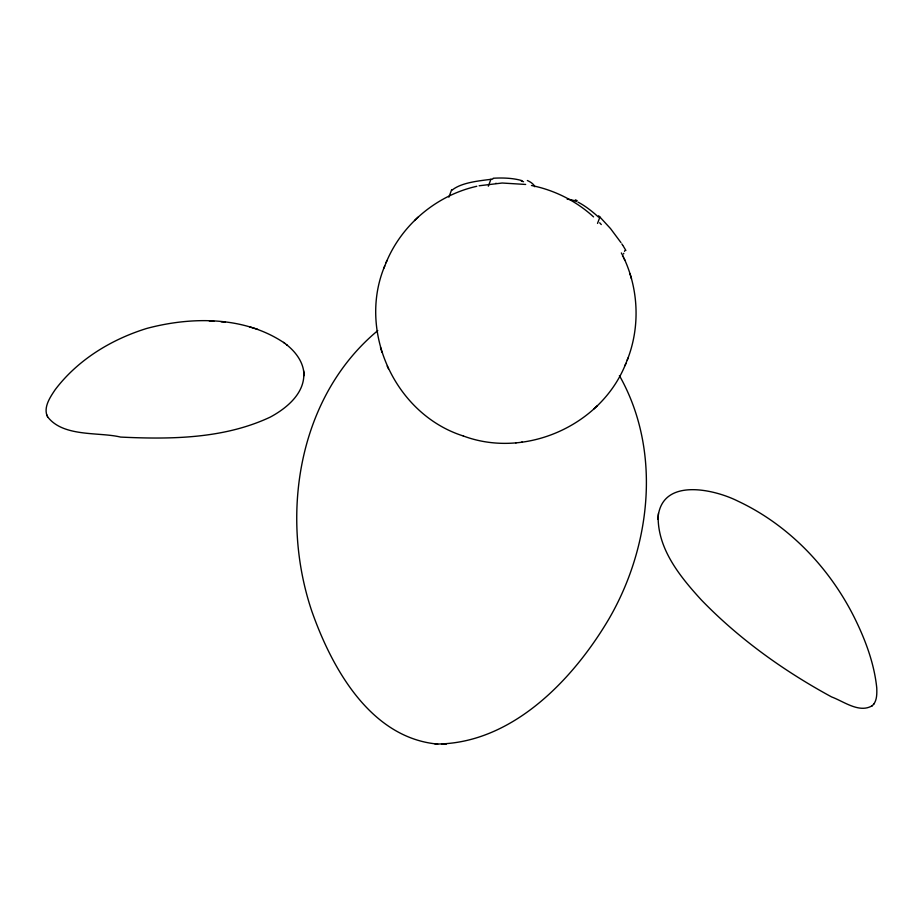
<?xml version="1.0" encoding="UTF-8"?>
<svg xmlns="http://www.w3.org/2000/svg" width="923" height="923" viewBox="0 0 923 923"><rect width="100%" height="100%" fill="white"/><g stroke="black" fill="none" stroke-linecap="round" stroke-linejoin="round"><path stroke-width="1.38" d="M451.97 190.219C461.615 182.293 479.672 180.827 492.801 179.085M872.362 705.599C859.509 713.698 843.622 701.33 831.646 696.957C783.996 671.067 739.231 639.085 701.445 600.054C680.47 577.117 657.868 549.554 658.145 516.788M658.237 515.749C663.349 477.595 714.425 489.317 737.731 501.051C788.461 524.783 829.131 567.322 854.144 617.095C865.209 639.374 874.208 663.129 876.769 688.027C876.942 694.154 877.104 701.642 871.981 706.003M657.949 519.234L658.422 513.465M303.805 373.192C304.752 393.475 286.407 408.428 270.22 417.127C223.828 438.898 170.79 439.463 120.567 437.075C99.003 431.814 63.099 437.433 47.511 416.688M384.741 265.997C357.166 331.669 395.298 414.6 463.438 436.014M627.225 360.12C640.862 325.761 638.578 285.645 621.364 252.948M448.89 197.164L451.624 189.792M488.325 186.192L490.932 179.235M597.527 223.424L599.915 217.043L598.589 215.774M622.564 256.594L622.806 255.936M623.544 253.975L623.786 253.317M624.525 251.356L624.767 250.698M386.091 262.697C401.667 224.566 436.648 195.272 476.81 186.284M463.254 435.956C525.614 459.331 601.577 425.272 625.875 363.431M383.864 268.189L386.956 260.528M625.009 365.6L628.101 357.928M873.539 704.307L874.093 703.707M593.847 408.993L597.435 405.589M418.119 217.124L414.531 220.539M377.784 330.596C297.76 397.063 279.738 515.588 311.697 610.853C331.784 668.044 370.411 737.962 437.721 744.1M479.129 185.777L502.17 183.019L525.66 184.45M495.639 183.4L496.297 183.342M515.669 442.786L516.326 442.717M521.495 442.198L522.268 442.129M435.01 744.03C511.215 744.526 572.687 680.216 608.799 619.148C651.107 546.508 661.883 450.574 619.402 375.58M284.665 343.206C244.883 316.104 191.811 316.427 146.792 328.426C111.279 339.41 77.763 359.797 55.161 389.714C50.073 397.317 42.758 407.874 47.777 417.311M441.506 744.134L446.213 744.226M209.198 320.846L213.882 321.227M221.116 321.804L225.408 322.162M531.475 185.477C554.492 190.103 576.252 200.995 593.558 216.893M521.276 181.058L523.56 181.716M257.702 329.338L249.487 326.823M286.442 344.591C295.971 352.078 304.198 363.097 303.944 375.742M283.615 342.398L287.168 345.144M599.915 217.043L610.518 228.581L620.937 242.564M599.673 222.789L601.288 224.543M621.837 243.903L622.725 245.241M623.06 245.737L625.875 250.468M623.936 258.255L624.79 260.067M387.175 366.062L388.433 368.75M46.658 414.692L47.061 415.627M630.04 273.9L630.651 275.965M630.87 276.727L631.494 278.815M380.472 347.313L381.095 349.39M381.314 350.163L381.926 352.228M303.655 370.873L303.794 373.192M567.218 199.31A53.949 14.26 42.1 0 1 576.633 201.583M575.294 199.841A53.569 15.229 47.2 0 1 577.187 200.66M578.052 202.183A51.042 14.906 47.9 0 1 598.589 217.182M493.182 178.254A51.042 19.221 -9 0 1 522.06 180.689M527.368 180.516A53.938 18.056 -6.7 0 1 534.821 186.734"/></g></svg>
